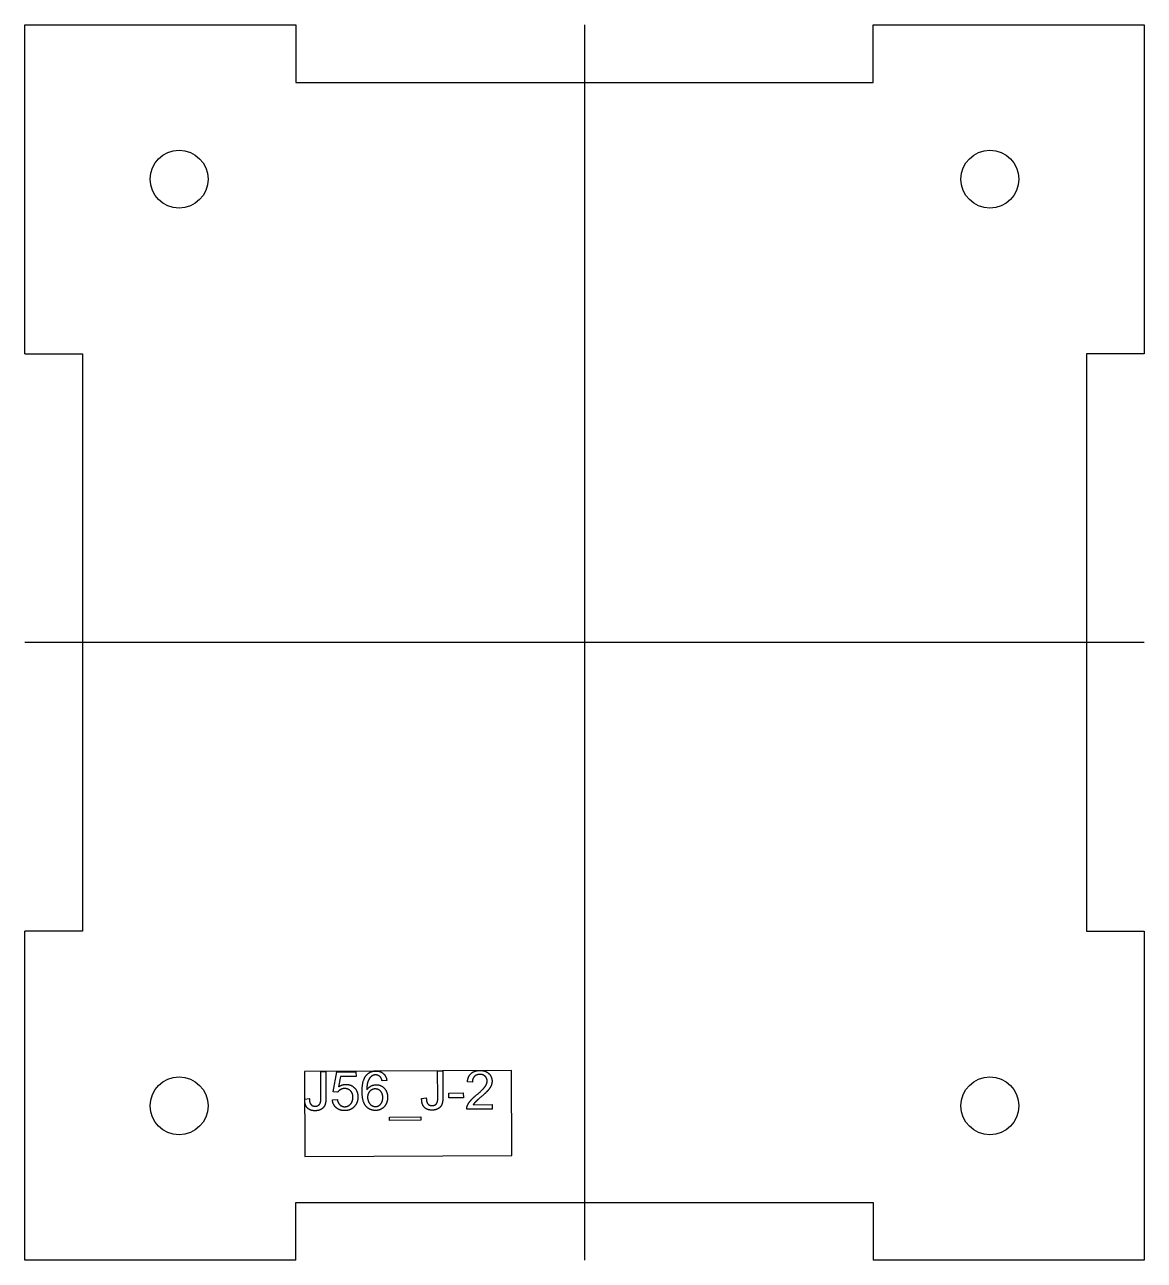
# Model space of a CAD drawing. Header units: millimetres. Extents: x 0 to 58, y 0 to 64.
import ezdxf

# ---------------------------------------------------------------- set-up
doc = ezdxf.new("R2010")
doc.units = ezdxf.units.MM
doc.layers.get('0').update_dxf_attribs({"linetype": 'CONTINUOUS'})

msp = doc.modelspace()

# ---------------------------------------------------------------- linework, layer by layer
for p, q in [((0, 46.95), (0, 64)), ((0, 64), (14.05, 64)), ((14.05, 64), (14.05, 61)), ((29, 64), (29, 0)), ((43.95, 61), (43.95, 64)), ((43.95, 64), (58, 64)), ((58, 64), (58, 46.95)), ((14.05, 61), (43.95, 61)), ((0, 46.95), (3, 46.95)), ((3, 46.95), (3, 17.05)), ((58, 46.95), (55, 46.95)), ((55, 46.95), (55, 17.05)), ((58, 32), (0, 32)), ((3, 17.05), (0, 17.05)), ((0, 0), (0, 17.05)), ((55, 17.05), (58, 17.05)), ((58, 17.05), (58, 0)), ((15.333, 9.78), (15.598, 9.782)), ((15.34, 8.403), (15.333, 9.78)), ((15.598, 9.782), (15.605, 8.419)), ((15.98, 8.729), (16.168, 9.758)), ((16.168, 9.758), (17.162, 9.763)), ((17.162, 9.763), (17.164, 9.528)), ((21.391, 9.813), (21.656, 9.814)), ((21.399, 8.435), (21.391, 9.813)), ((21.656, 9.814), (21.663, 8.451)), ((16.366, 9.524), (16.261, 8.986)), ((17.164, 9.528), (16.366, 9.524)), ((18.761, 9.309), (18.517, 9.288)), ((23.19, 9.226), (22.937, 9.251)), ((14.506, 8.344), (14.744, 8.378)), ((15.938, 8.308), (16.196, 8.331)), ((16.21, 8.701), (15.98, 8.729)), ((20.564, 8.376), (20.803, 8.41)), ((21.968, 8.663), (22.722, 8.667)), ((21.969, 8.416), (21.968, 8.663)), ((22.724, 8.42), (21.969, 8.416)), ((22.722, 8.667), (22.724, 8.42)), ((24.221, 7.828), (22.899, 7.821)), ((23.238, 8.058), (24.219, 8.064)), ((24.219, 8.064), (24.221, 7.828)), ((18.893, 7.421), (20.52, 7.43)), ((18.893, 7.244), (18.893, 7.421)), ((20.521, 7.253), (18.893, 7.244)), ((20.52, 7.43), (20.521, 7.253)), ((14.05, 3), (43.95, 3)), ((14.05, 0), (14.05, 3)), ((43.95, 3), (43.95, 0)), ((14.05, 0), (0, 0)), ((58, 0), (43.95, 0))]:
    msp.add_line(p, q)
msp.add_lwpolyline([(14.516, 5.371), (25.238, 5.428), (25.215, 9.833), (14.493, 9.776)], close=True)
for centre in [(8, 56), (50, 56), (8, 8), (50, 8)]:
    msp.add_circle(centre, 1.5)
for points in [[(17.689, 9.572), (17.874, 9.802), (18.191, 9.804)], [(18.177, 9.602), (18.06, 9.601), (17.971, 9.535)], [(18.423, 9.498), (18.323, 9.603), (18.177, 9.602)], [(18.191, 9.804), (18.427, 9.805), (18.578, 9.674)], [(18.578, 9.674), (18.73, 9.542), (18.761, 9.309)], [(22.937, 9.251), (22.962, 9.533), (23.13, 9.682)], [(23.13, 9.682), (23.299, 9.831), (23.584, 9.832)], [(23.579, 9.629), (23.402, 9.628), (23.296, 9.521)], [(23.852, 9.53), (23.747, 9.63), (23.579, 9.629)], [(23.584, 9.832), (23.872, 9.834), (24.04, 9.675)], [(24.04, 9.675), (24.209, 9.516), (24.21, 9.28)], [(16.261, 8.986), (16.44, 9.112), (16.638, 9.113)], [(16.638, 9.113), (16.9, 9.115), (17.081, 8.934)], [(17.479, 8.728), (17.476, 9.308), (17.689, 9.572)], [(17.79, 9.287), (17.724, 9.125), (17.723, 8.825)], [(17.723, 8.825), (17.811, 8.96), (17.939, 9.026)], [(17.971, 9.535), (17.856, 9.45), (17.79, 9.287)], [(17.939, 9.026), (18.066, 9.092), (18.207, 9.093)], [(18.207, 9.093), (18.453, 9.094), (18.626, 8.915)], [(18.517, 9.288), (18.483, 9.433), (18.423, 9.498)], [(23.296, 9.521), (23.19, 9.414), (23.19, 9.226)], [(23.406, 8.563), (23.731, 8.832), (23.845, 8.989)], [(23.845, 8.989), (23.958, 9.145), (23.958, 9.285)], [(23.958, 9.285), (23.957, 9.431), (23.852, 9.53)], [(24.162, 9.044), (24.114, 8.928), (24.001, 8.799)], [(24.21, 9.28), (24.211, 9.16), (24.162, 9.044)], [(14.642, 7.894), (14.502, 8.045), (14.506, 8.344)], [(14.744, 8.378), (14.755, 8.148), (14.832, 8.064)], [(15.314, 8.152), (15.341, 8.231), (15.34, 8.403)], [(15.605, 8.419), (15.606, 8.168), (15.546, 8.03)], [(16.196, 8.331), (16.226, 8.143), (16.331, 8.048)], [(16.36, 8.841), (16.265, 8.787), (16.21, 8.701)], [(16.574, 8.896), (16.455, 8.896), (16.36, 8.841)], [(16.883, 8.776), (16.765, 8.897), (16.574, 8.896)], [(16.882, 8.09), (17.004, 8.225), (17.003, 8.446)], [(17.003, 8.446), (17.002, 8.656), (16.883, 8.776)], [(17.081, 8.934), (17.262, 8.754), (17.263, 8.469)], [(17.263, 8.469), (17.265, 8.197), (17.108, 7.999)], [(17.677, 7.985), (17.482, 8.209), (17.479, 8.728)], [(17.877, 8.755), (17.762, 8.635), (17.763, 8.441)], [(17.763, 8.441), (17.764, 8.314), (17.818, 8.199)], [(18.159, 8.876), (17.993, 8.875), (17.877, 8.755)], [(18.438, 8.758), (18.327, 8.877), (18.159, 8.876)], [(18.55, 8.432), (18.549, 8.639), (18.438, 8.758)], [(18.44, 8.09), (18.551, 8.216), (18.55, 8.432)], [(18.626, 8.915), (18.8, 8.735), (18.801, 8.448)], [(18.801, 8.448), (18.802, 8.26), (18.722, 8.098)], [(20.701, 7.926), (20.56, 8.077), (20.564, 8.376)], [(20.803, 8.41), (20.813, 8.181), (20.89, 8.096)], [(21.373, 8.184), (21.4, 8.263), (21.399, 8.435)], [(21.663, 8.451), (21.665, 8.2), (21.605, 8.062)], [(23.087, 8.258), (23.197, 8.39), (23.406, 8.563)], [(23.624, 8.445), (23.404, 8.258), (23.341, 8.192)], [(24.001, 8.799), (23.887, 8.67), (23.624, 8.445)], [(15.046, 7.745), (14.783, 7.743), (14.642, 7.894)], [(14.832, 8.064), (14.909, 7.98), (15.044, 7.981)], [(15.044, 7.981), (15.143, 7.981), (15.215, 8.027)], [(15.355, 7.819), (15.224, 7.746), (15.046, 7.745)], [(15.215, 8.027), (15.287, 8.074), (15.314, 8.152)], [(15.546, 8.03), (15.486, 7.892), (15.355, 7.819)], [(16.138, 7.903), (15.964, 8.055), (15.938, 8.308)], [(16.584, 7.753), (16.311, 7.752), (16.138, 7.903)], [(16.331, 8.048), (16.435, 7.954), (16.583, 7.955)], [(16.583, 7.955), (16.76, 7.956), (16.882, 8.09)], [(17.108, 7.999), (16.917, 7.755), (16.584, 7.753)], [(18.179, 7.761), (17.872, 7.76), (17.677, 7.985)], [(17.818, 8.199), (17.873, 8.083), (17.97, 8.023)], [(17.97, 8.023), (18.067, 7.963), (18.173, 7.963)], [(18.173, 7.963), (18.329, 7.964), (18.44, 8.09)], [(18.5, 7.849), (18.359, 7.762), (18.179, 7.761)], [(18.722, 8.098), (18.641, 7.936), (18.5, 7.849)], [(21.105, 7.777), (20.842, 7.776), (20.701, 7.926)], [(20.89, 8.096), (20.967, 8.012), (21.102, 8.013)], [(21.102, 8.013), (21.202, 8.013), (21.274, 8.06)], [(21.413, 7.851), (21.282, 7.778), (21.105, 7.777)], [(21.274, 8.06), (21.346, 8.106), (21.373, 8.184)], [(21.605, 8.062), (21.545, 7.924), (21.413, 7.851)], [(22.899, 7.821), (22.895, 7.909), (22.926, 7.991)], [(22.926, 7.991), (22.976, 8.127), (23.087, 8.258)], [(23.341, 8.192), (23.279, 8.125), (23.238, 8.058)]]:
    msp.add_open_spline(points, degree=2)

doc.saveas('drawing.dxf')
